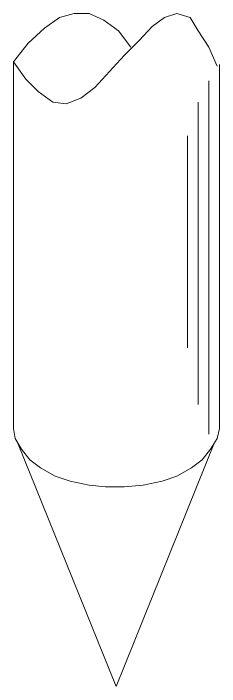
# Model space of a CAD drawing. Header units: millimetres. Extents: x 50 to 186, y -32 to 33.
# Drawn here: x 128.8 to 129.151, y -26.682 to -25.538 of the extents above; entities that cross this region are included whole.
import ezdxf

# ---------------------------------------------------------------- set-up
doc = ezdxf.new("R2010")
doc.units = ezdxf.units.MM
doc.layers.add('Prumada Eletrica', color=40, linetype='Continuous', lineweight=30)

msp = doc.modelspace()

# ---------------------------------------------------------------- linework, layer by layer
at = {"layer": 'Prumada Eletrica', "color": 7, "linetype": 'Continuous', "lineweight": 20, "true_color": 0x000007}
for points in [[(129.1468, -25.6276), (129.1328, -25.5955), (129.1146, -25.5676), (129.1007, -25.5452), (129.0783, -25.5382), (129.0574, -25.5452), (129.0364, -25.5606), (129.0141, -25.5843), (128.9889, -25.6095), (128.9386, -25.664), (128.9149, -25.6821), (128.8898, -25.6919), (128.8674, -25.6891), (128.8423, -25.6709), (128.8213, -25.65), (128.8004, -25.6207), (128.8255, -25.5885), (128.8534, -25.5634), (128.8786, -25.5452), (128.9037, -25.5382), (128.9289, -25.5382), (128.954, -25.5494), (128.9792, -25.5676), (129.0001, -25.5955)], [(128.8004, -26.2436), (128.8004, -25.6207), (128.8004, -25.6207)], [(129.151, -26.2436), (129.151, -25.6248), (129.151, -25.6248)], [(129.1328, -26.2534), (129.1328, -25.6528), (129.1328, -25.6528)], [(129.1146, -26.2031), (129.1146, -25.6891), (129.1146, -25.6891)], [(129.0965, -26.1067), (129.0965, -25.7464), (129.0965, -25.7464)], [(128.8004, -26.2436), (128.8032, -26.2604), (128.8143, -26.2785), (128.8283, -26.2967), (128.8465, -26.3107), (128.8716, -26.3246), (128.8967, -26.333), (128.9289, -26.34), (128.9568, -26.3428), (128.9889, -26.3428), (129.0211, -26.34), (129.0532, -26.333), (129.0783, -26.3246), (129.1035, -26.3107), (129.1216, -26.2967), (129.1356, -26.2785), (129.1468, -26.2604), (129.151, -26.2436)], [(129.1426, -26.2674), (128.975, -26.6822), (128.8074, -26.2674)]]:
    msp.add_lwpolyline(points, dxfattribs=at)

doc.saveas('drawing.dxf')
